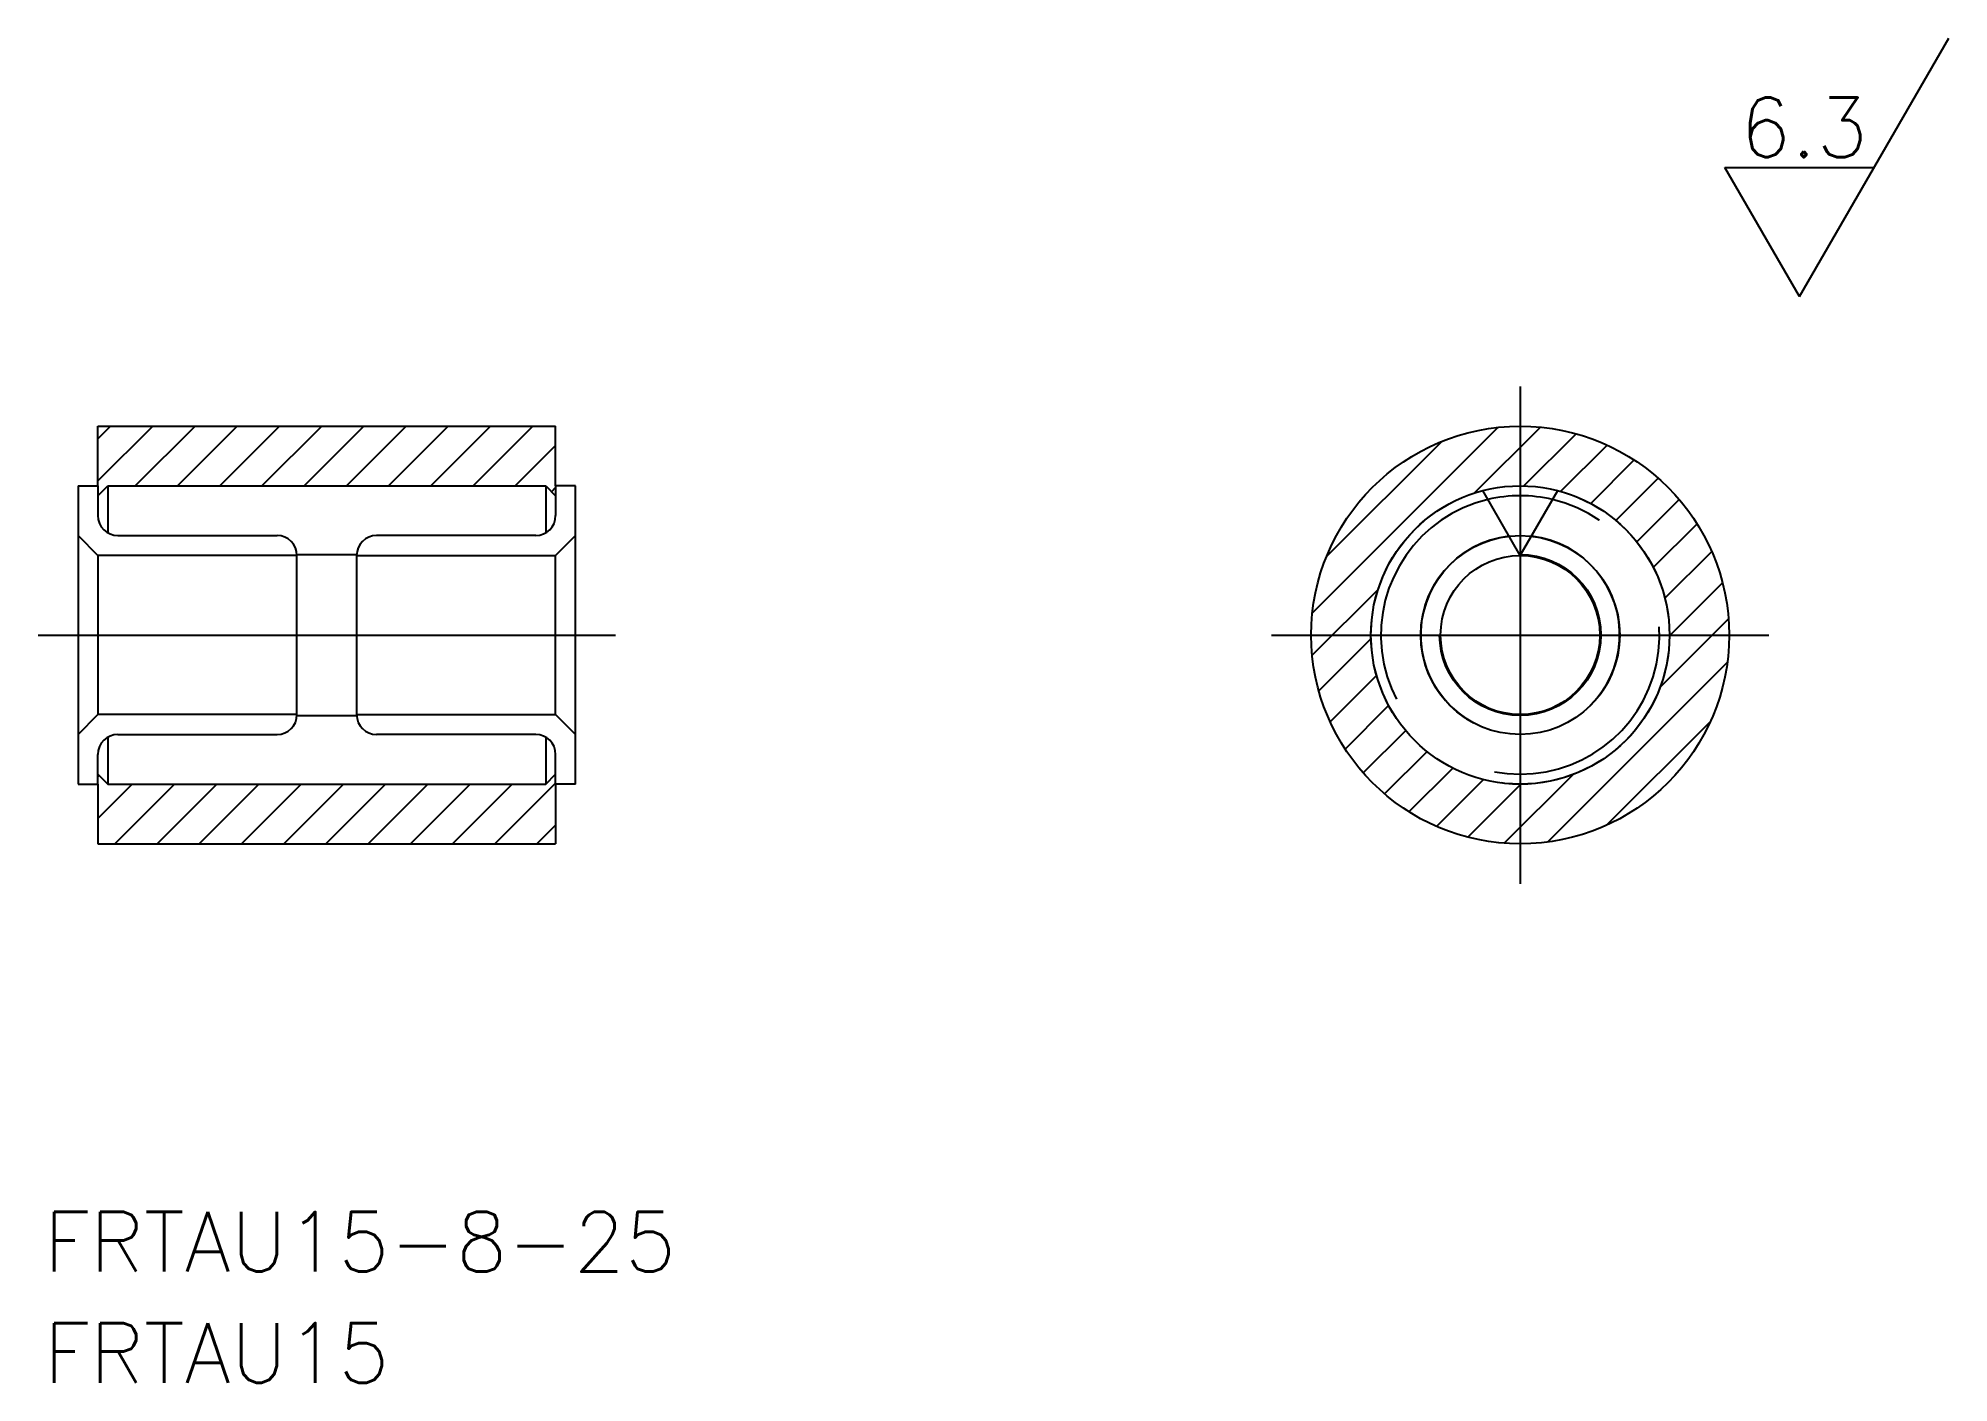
# Model space of a CAD drawing. Extents: x 0.5 to 96.5, y -37.6 to 30.
import ezdxf

# ---------------------------------------------------------------- set-up
doc = ezdxf.new("R2010")
doc.units = 0
doc.linetypes.add('CENTER', pattern=[50.8, 31.75, -6.35, 6.35, -6.35])
doc.linetypes.add('DASHED', pattern=[19.05, 12.7, -6.35])
doc.layers.get('0').update_dxf_attribs({"linetype": 'CONTINUOUS'})
doc.layers.add('CENTER', color=1, linetype='CENTER')
doc.styles.get("Standard").update_dxf_attribs({"font": 'txt.shx', "height": 3, "bigfont": 'bigfont.shx'})

# ---------------------------------------------------------------- blocks, each defined once
blk = doc.blocks.new('*U11')
at = {"color": 7, "linetype": 'CONTINUOUS'}
blk.add_text('FRTAU15-8-25', height=3, dxfattribs=at).set_placement((0.792, -32))
blk = doc.blocks.new('*U12')
at = {"color": 7, "linetype": 'CONTINUOUS'}
blk.add_text('FRTAU15', height=3, dxfattribs=at).set_placement((0.792, -37.589))
blk = doc.blocks.new('*U13')
at = {"color": 137, "linetype": 'CONTINUOUS'}
blk.add_text('6.3', height=3, dxfattribs=at).set_placement((86, 24.018))

msp = doc.modelspace()

# ---------------------------------------------------------------- linework, layer by layer
at = {"color": 137, "linetype": 'CONTINUOUS'}
for p, q in [((89, 17.01), (96.5, 30)), ((89, 17.01), (85.25, 23.505)), ((85.25, 23.505), (92.75, 23.505))]:
    msp.add_line(p, q, dxfattribs=at)
at = {"color": 7, "linetype": 'CONTINUOUS'}
for p, q in [((3.5, 7.5), (3.5, 10.5)), ((3.5, 10.5), (26.5, 10.5)), ((26.5, 7.5), (26.5, 10.5)), ((2.5, 7.5), (3.5, 7.5)), ((2.5, 7.5), (2.5, -7.5)), ((3.5, 7.5), (3.5, 6)), ((3.5, 7), (4, 7.5)), ((4, 7.5), (26, 7.5)), ((4, 7.5), (4, 5.134)), ((26, 7.5), (26.5, 7)), ((26, 7.5), (26, 5.134)), ((27.5, 7.5), (26.5, 7.5)), ((26.5, 7.5), (26.5, 6)), ((27.5, -7.5), (27.5, 7.5)), ((74.966, 4), (73.083, 7.26)), ((74.966, 4), (76.848, 7.26)), ((2.5, 5), (3.5, 4)), ((4.5, 5), (12.5, 5)), ((25.5, 5), (17.5, 5)), ((27.5, 5), (26.5, 4)), ((13.5, 4), (3.5, 4)), ((3.5, 4), (3.5, -4)), ((13.5, 4.05), (16.5, 4.05)), ((13.5, -4), (13.5, 4)), ((16.5, 4), (16.5, -4)), ((16.5, 4), (26.5, 4)), ((26.5, -4), (26.5, 4)), ((2.5, -5), (3.5, -4)), ((13.5, -4), (3.5, -4)), ((13.5, -4.05), (16.5, -4.05)), ((16.5, -4), (26.5, -4)), ((27.5, -5), (26.5, -4)), ((4, -5.134), (4, -7.5)), ((4.5, -5), (12.5, -5)), ((25.5, -5), (17.5, -5)), ((26, -5.134), (26, -7.5)), ((3.5, -7.5), (3.5, -6)), ((26.5, -7.5), (26.5, -6)), ((2.5, -7.5), (3.5, -7.5)), ((3.5, -7), (4, -7.5)), ((3.5, -7.5), (3.5, -10.5)), ((4, -7.5), (26, -7.5)), ((26, -7.5), (26.5, -7)), ((27.5, -7.5), (26.5, -7.5)), ((26.5, -7.5), (26.5, -10.5)), ((3.5, -10.5), (26.5, -10.5))]:
    msp.add_line(p, q, dxfattribs=at)
at = {"color": 3, "linetype": 'CONTINUOUS'}
for p, q in [((3.5, 9.864), (4.136, 10.5)), ((3.5, 7.743), (6.257, 10.5)), ((5.379, 7.5), (8.379, 10.5)), ((7.5, 7.5), (10.5, 10.5)), ((9.621, 7.5), (12.621, 10.5)), ((11.743, 7.5), (14.743, 10.5)), ((13.864, 7.5), (16.864, 10.5)), ((15.985, 7.5), (18.985, 10.5)), ((18.107, 7.5), (21.107, 10.5)), ((20.228, 7.5), (23.228, 10.5)), ((22.349, 7.5), (25.349, 10.5)), ((64.525, 1.113), (73.853, 10.441)), ((65.234, 3.944), (71.021, 9.731)), ((72.675, 7.142), (75.984, 10.451)), ((75.152, 7.498), (77.772, 10.118)), ((24.471, 7.5), (26.5, 9.529)), ((76.996, 7.22), (79.327, 9.551)), ((78.508, 6.611), (80.696, 8.799)), ((79.774, 5.756), (81.901, 7.883)), ((26.296, 7.204), (26.5, 7.408)), ((80.823, 4.684), (82.954, 6.814)), ((81.654, 3.393), (83.853, 5.592)), ((82.234, 1.851), (84.587, 4.205)), ((64.515, -1.018), (67.824, 2.291)), ((82.465, -0.038), (85.131, 2.628)), ((81.986, -2.639), (85.434, 0.809)), ((64.848, -2.807), (67.468, -0.186)), ((76.336, -10.41), (85.376, -1.37)), ((65.414, -4.361), (67.746, -2.03)), ((66.167, -5.73), (68.355, -3.542)), ((79.307, -9.56), (84.526, -4.342)), ((67.082, -6.936), (69.21, -4.808)), ((68.151, -7.988), (70.282, -5.858)), ((69.374, -8.887), (71.572, -6.689)), ((3.5, -7.107), (3.553, -7.053)), ((3.5, -9.228), (5.228, -7.5)), ((4.349, -10.5), (7.349, -7.5)), ((6.471, -10.5), (9.471, -7.5)), ((8.592, -10.5), (11.592, -7.5)), ((10.713, -10.5), (13.713, -7.5)), ((12.835, -10.5), (15.835, -7.5)), ((14.956, -10.5), (17.956, -7.5)), ((17.077, -10.5), (20.077, -7.5)), ((19.198, -10.5), (22.198, -7.5)), ((21.32, -10.5), (24.32, -7.5)), ((23.441, -10.5), (26.5, -7.441)), ((70.761, -9.621), (73.114, -7.268)), ((72.338, -10.166), (75.004, -7.5)), ((74.156, -10.469), (77.604, -7.02)), ((25.562, -10.5), (26.5, -9.562))]:
    msp.add_line(p, q, dxfattribs=at)
at = {"color": 7, "linetype": 'CONTINUOUS'}
for radius in [10.5, 7.5, 5, 4]:
    msp.add_circle((74.966, 0), radius, dxfattribs=at)
at = {"color": 3, "linetype": 'DASHED'}
for radius in [7.5, 4.05]:
    msp.add_circle((74.966, 0), radius, dxfattribs=at)
for radius, start, end in [(7, 103.39845, 76.60155), (5, 96.42182, 83.57818)]:
    msp.add_arc((74.966, 0), radius, start, end, dxfattribs=at)
at = {"color": 7, "linetype": 'CONTINUOUS'}
for centre, radius, start, end in [((74.966, 0), 7, 76.60155, 103.39845), ((4.5, 6), 1, 180, 270), ((25.5, 6), 1, 270, 0), ((12.5, 4), 1, 0, 90), ((17.5, 4), 1, 90, 180), ((12.5, -4), 1, 270, 0), ((17.5, -4), 1, 180, 270), ((4.5, -6), 1, 90, 180), ((25.5, -6), 1, 0, 90)]:
    msp.add_arc(centre, radius, start, end, dxfattribs=at)
at = {"layer": 'CENTER', "color": 1, "linetype": 'CENTER'}
for p, q in [((74.966, 12.5), (74.966, -12.5)), ((0.5, 0), (29.5, 0)), ((62.466, 0), (87.466, 0))]:
    msp.add_line(p, q, dxfattribs=at)

# ---------------------------------------------------------------- block references
at = {"color": 7, "linetype": 'CONTINUOUS'}
for name in ['*U13', '*U11', '*U12']:
    msp.add_blockref(name, (0, 0), dxfattribs=at)

doc.saveas('drawing.dxf')
